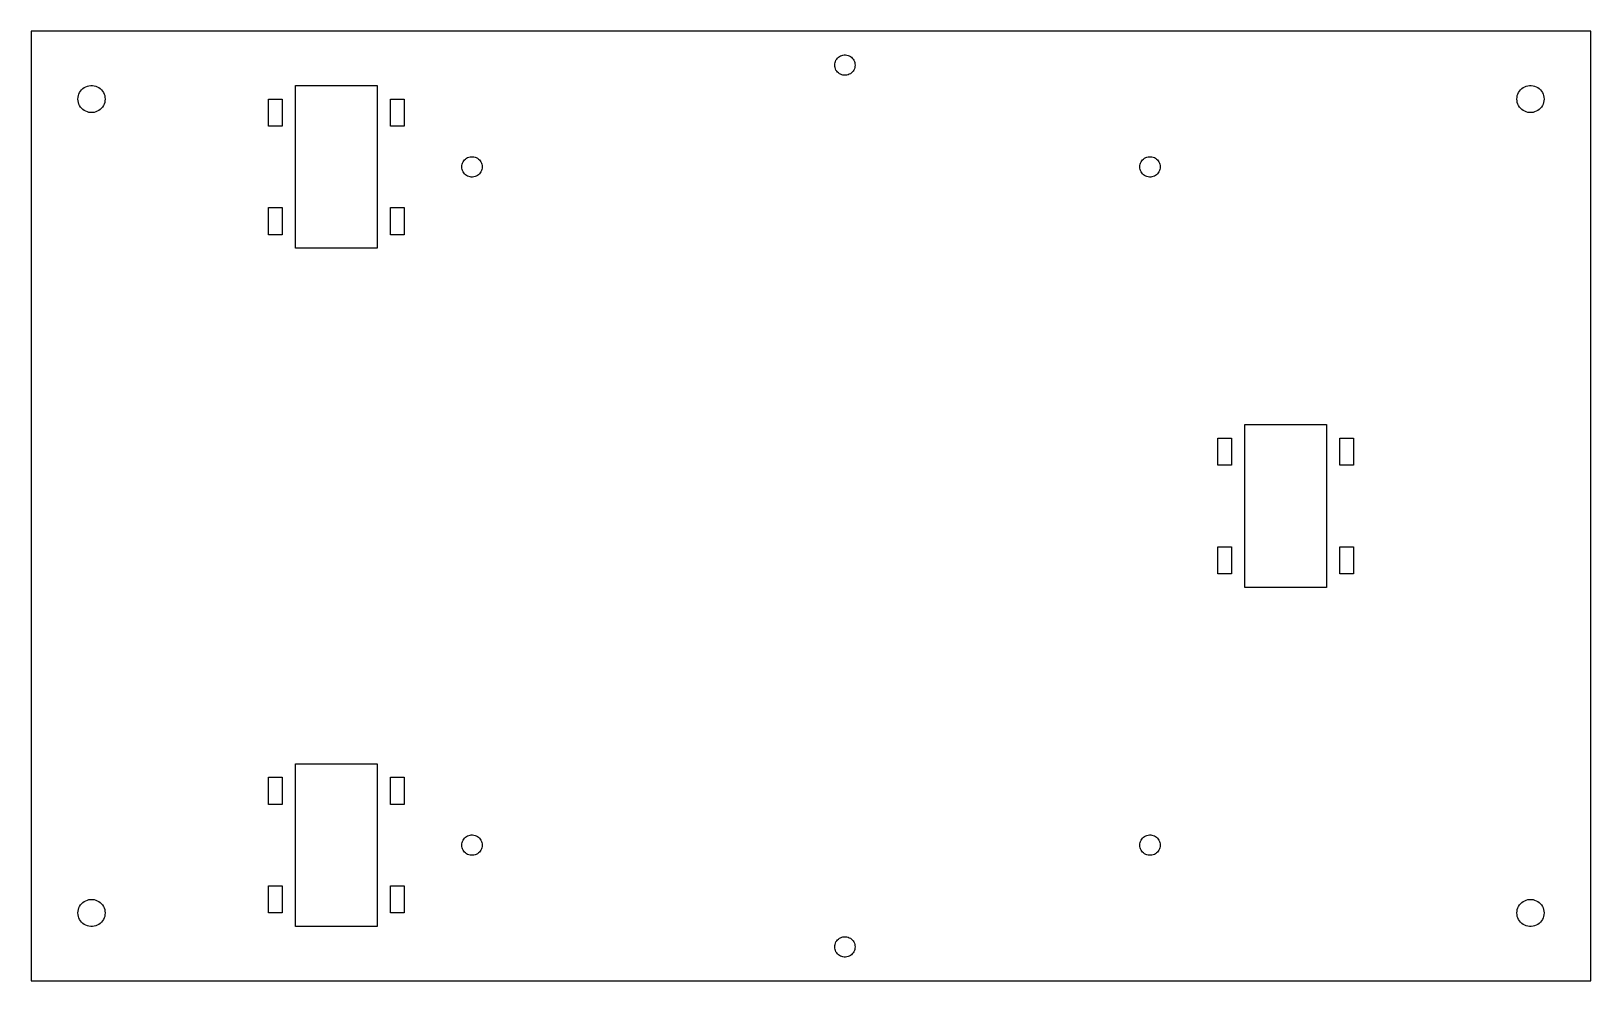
# Model space of a CAD drawing. Header units: metres. Extents: x -115 to 115, y -70 to 70.
import ezdxf

# ---------------------------------------------------------------- set-up
doc = ezdxf.new("R2010")
doc.units = ezdxf.units.M

msp = doc.modelspace()

# ---------------------------------------------------------------- linework, layer by layer
for p, q in [((115, 70), (-115, 70)), ((-115, 70), (-115, -70)), ((115, -70), (115, 70)), ((3.5, 65), (3.51183, 65.188)), ((3.51183, 64.812), (3.5, 65)), ((3.51183, 65.188), (3.54712, 65.373)), ((3.54712, 64.627), (3.51183, 64.812)), ((3.54712, 65.373), (3.60533, 65.5522)), ((3.60533, 64.4478), (3.54712, 64.627)), ((3.60533, 65.5522), (3.68553, 65.7226)), ((3.68553, 64.2774), (3.60533, 64.4478)), ((3.68553, 65.7226), (3.78647, 65.8817)), ((3.78647, 65.8817), (3.90654, 66.0268)), ((3.90654, 66.0268), (4.04385, 66.1558)), ((4.04385, 66.1558), (4.19626, 66.2665)), ((4.19626, 66.2665), (4.36133, 66.3572)), ((4.36133, 66.3572), (4.53647, 66.4266)), ((4.53647, 66.4266), (4.71892, 66.4734)), ((4.71892, 66.4734), (4.90581, 66.497)), ((4.90581, 66.497), (5.09418, 66.497)), ((5.09418, 66.497), (5.28107, 66.4734)), ((5.28107, 66.4734), (5.46352, 66.4266)), ((5.46352, 66.4266), (5.63866, 66.3572)), ((5.63866, 66.3572), (5.80373, 66.2665)), ((5.80373, 66.2665), (5.95613, 66.1558)), ((5.95613, 66.1558), (6.09344, 66.0268)), ((6.09344, 66.0268), (6.21352, 65.8817)), ((6.21352, 65.8817), (6.31445, 65.7226)), ((6.31445, 65.7226), (6.39465, 65.5522)), ((6.39465, 64.4478), (6.31445, 64.2774)), ((6.39465, 65.5522), (6.45287, 65.373)), ((6.45287, 64.627), (6.39465, 64.4478)), ((6.45287, 65.373), (6.48816, 65.188)), ((6.48816, 64.812), (6.45287, 64.627)), ((6.48816, 65.188), (6.5, 65)), ((6.5, 65), (6.48816, 64.812)), ((3.78647, 64.1183), (3.68553, 64.2774)), ((3.90654, 63.9732), (3.78647, 64.1183)), ((4.04385, 63.8442), (3.90654, 63.9732)), ((4.19626, 63.7335), (4.04385, 63.8442)), ((4.36133, 63.6427), (4.19626, 63.7335)), ((4.53647, 63.5734), (4.36133, 63.6427)), ((4.71892, 63.5266), (4.53647, 63.5734)), ((4.90581, 63.5029), (4.71892, 63.5266)), ((5.09418, 63.5029), (4.90581, 63.5029)), ((5.28107, 63.5266), (5.09418, 63.5029)), ((5.46352, 63.5734), (5.28107, 63.5266)), ((5.63866, 63.6427), (5.46352, 63.5734)), ((5.80373, 63.7335), (5.63866, 63.6427)), ((5.95613, 63.8442), (5.80373, 63.7335)), ((6.09344, 63.9732), (5.95613, 63.8442)), ((6.21352, 64.1183), (6.09344, 63.9732)), ((6.31445, 64.2774), (6.21352, 64.1183)), ((-108.1, 60), (-108.084, 60.2507)), ((-108.084, 59.7493), (-108.1, 60)), ((-108.084, 60.2507), (-108.037, 60.4974)), ((-108.037, 60.4974), (-107.96, 60.7362)), ((-107.96, 60.7362), (-107.853, 60.9635)), ((-107.853, 60.9635), (-107.718, 61.1756)), ((-107.718, 61.1756), (-107.558, 61.3691)), ((-107.558, 61.3691), (-107.375, 61.541)), ((-107.375, 61.541), (-107.172, 61.6886)), ((-107.172, 61.6886), (-106.952, 61.8096)), ((-106.952, 61.8096), (-106.718, 61.9021)), ((-106.718, 61.9021), (-106.475, 61.9646)), ((-106.475, 61.9646), (-106.226, 61.996)), ((-106.226, 61.996), (-105.974, 61.996)), ((-105.974, 61.996), (-105.725, 61.9646)), ((-105.725, 61.9646), (-105.482, 61.9021)), ((-105.482, 61.9021), (-105.248, 61.8096)), ((-105.248, 61.8096), (-105.028, 61.6886)), ((-105.028, 61.6886), (-104.825, 61.541)), ((-104.825, 61.541), (-104.642, 61.3691)), ((-104.642, 61.3691), (-104.482, 61.1756)), ((-104.482, 61.1756), (-104.347, 60.9635)), ((-104.347, 60.9635), (-104.24, 60.7362)), ((-104.24, 60.7362), (-104.163, 60.4974)), ((-104.163, 60.4974), (-104.116, 60.2507)), ((-104.116, 60.2507), (-104.1, 60)), ((-104.1, 60), (-104.116, 59.7493)), ((-80, 56), (-80, 60)), ((-80, 60), (-78, 60)), ((-78, 60), (-78, 56)), ((-76, 38), (-76, 62)), ((-76, 62), (-64, 62)), ((-64, 62), (-64, 38)), ((-62, 56), (-62, 60)), ((-62, 60), (-60, 60)), ((-60, 60), (-60, 56)), ((104.1, 60), (104.116, 60.2507)), ((104.116, 59.7493), (104.1, 60)), ((104.116, 60.2507), (104.163, 60.4974)), ((104.163, 60.4974), (104.24, 60.7362)), ((104.24, 60.7362), (104.347, 60.9635)), ((104.347, 60.9635), (104.482, 61.1756)), ((104.482, 61.1756), (104.642, 61.3691)), ((104.642, 61.3691), (104.825, 61.541)), ((104.825, 61.541), (105.028, 61.6886)), ((105.028, 61.6886), (105.248, 61.8096)), ((105.248, 61.8096), (105.482, 61.9021)), ((105.482, 61.9021), (105.725, 61.9646)), ((105.725, 61.9646), (105.974, 61.996)), ((105.974, 61.996), (106.226, 61.996)), ((106.226, 61.996), (106.475, 61.9646)), ((106.475, 61.9646), (106.718, 61.9021)), ((106.718, 61.9021), (106.952, 61.8096)), ((106.952, 61.8096), (107.172, 61.6886)), ((107.172, 61.6886), (107.375, 61.541)), ((107.375, 61.541), (107.558, 61.3691)), ((107.558, 61.3691), (107.718, 61.1756)), ((107.718, 61.1756), (107.853, 60.9635)), ((107.853, 60.9635), (107.96, 60.7362)), ((107.96, 60.7362), (108.037, 60.4974)), ((108.037, 60.4974), (108.084, 60.2507)), ((108.084, 60.2507), (108.1, 60)), ((108.1, 60), (108.084, 59.7493)), ((-108.037, 59.5026), (-108.084, 59.7493)), ((-107.96, 59.2637), (-108.037, 59.5026)), ((-107.853, 59.0365), (-107.96, 59.2637)), ((-107.718, 58.8244), (-107.853, 59.0365)), ((-107.558, 58.6309), (-107.718, 58.8244)), ((-107.375, 58.459), (-107.558, 58.6309)), ((-107.172, 58.3113), (-107.375, 58.459)), ((-106.952, 58.1903), (-107.172, 58.3113)), ((-106.718, 58.0979), (-106.952, 58.1903)), ((-106.475, 58.0354), (-106.718, 58.0979)), ((-106.226, 58.0039), (-106.475, 58.0354)), ((-105.974, 58.0039), (-106.226, 58.0039)), ((-105.725, 58.0354), (-105.974, 58.0039)), ((-105.482, 58.0979), (-105.725, 58.0354)), ((-105.248, 58.1903), (-105.482, 58.0979)), ((-105.028, 58.3113), (-105.248, 58.1903)), ((-104.825, 58.459), (-105.028, 58.3113)), ((-104.642, 58.6309), (-104.825, 58.459)), ((-104.482, 58.8244), (-104.642, 58.6309)), ((-104.347, 59.0365), (-104.482, 58.8244)), ((-104.24, 59.2637), (-104.347, 59.0365)), ((-104.163, 59.5026), (-104.24, 59.2637)), ((-104.116, 59.7493), (-104.163, 59.5026)), ((104.163, 59.5026), (104.116, 59.7493)), ((104.24, 59.2637), (104.163, 59.5026)), ((104.347, 59.0365), (104.24, 59.2637)), ((104.482, 58.8244), (104.347, 59.0365)), ((104.642, 58.6309), (104.482, 58.8244)), ((104.825, 58.459), (104.642, 58.6309)), ((105.028, 58.3113), (104.825, 58.459)), ((105.248, 58.1903), (105.028, 58.3113)), ((105.482, 58.0979), (105.248, 58.1903)), ((105.725, 58.0354), (105.482, 58.0979)), ((105.974, 58.0039), (105.725, 58.0354)), ((106.226, 58.0039), (105.974, 58.0039)), ((106.475, 58.0354), (106.226, 58.0039)), ((106.718, 58.0979), (106.475, 58.0354)), ((106.952, 58.1903), (106.718, 58.0979)), ((107.172, 58.3113), (106.952, 58.1903)), ((107.375, 58.459), (107.172, 58.3113)), ((107.558, 58.6309), (107.375, 58.459)), ((107.718, 58.8244), (107.558, 58.6309)), ((107.853, 59.0365), (107.718, 58.8244)), ((107.96, 59.2637), (107.853, 59.0365)), ((108.037, 59.5026), (107.96, 59.2637)), ((108.084, 59.7493), (108.037, 59.5026)), ((-78, 56), (-80, 56)), ((-60, 56), (-62, 56)), ((-51.3947, 50.5522), (-51.3145, 50.7226)), ((-51.3145, 50.7226), (-51.2135, 50.8817)), ((-51.2135, 50.8817), (-51.0934, 51.0268)), ((-51.0934, 51.0268), (-50.9561, 51.1558)), ((-50.9561, 51.1558), (-50.8037, 51.2665)), ((-50.8037, 51.2665), (-50.6387, 51.3572)), ((-50.6387, 51.3572), (-50.4635, 51.4266)), ((-50.4635, 51.4266), (-50.2811, 51.4734)), ((-50.2811, 51.4734), (-50.0942, 51.497)), ((-50.0942, 51.497), (-49.9058, 51.497)), ((-49.9058, 51.497), (-49.7189, 51.4734)), ((-49.7189, 51.4734), (-49.5365, 51.4266)), ((-49.5365, 51.4266), (-49.3613, 51.3572)), ((-49.3613, 51.3572), (-49.1963, 51.2665)), ((-49.1963, 51.2665), (-49.0439, 51.1558)), ((-49.0439, 51.1558), (-48.9065, 51.0268)), ((-48.9065, 51.0268), (-48.7865, 50.8817)), ((-48.7865, 50.8817), (-48.6855, 50.7226)), ((-48.6855, 50.7226), (-48.6053, 50.5522)), ((48.6053, 50.5522), (48.6855, 50.7226)), ((48.6855, 50.7226), (48.7865, 50.8817)), ((48.7865, 50.8817), (48.9065, 51.0268)), ((48.9065, 51.0268), (49.0439, 51.1558)), ((49.0439, 51.1558), (49.1963, 51.2665)), ((49.1963, 51.2665), (49.3613, 51.3572)), ((49.3613, 51.3572), (49.5365, 51.4266)), ((49.5365, 51.4266), (49.7189, 51.4734)), ((49.7189, 51.4734), (49.9058, 51.497)), ((49.9058, 51.497), (50.0942, 51.497)), ((50.0942, 51.497), (50.2811, 51.4734)), ((50.2811, 51.4734), (50.4635, 51.4266)), ((50.4635, 51.4266), (50.6387, 51.3572)), ((50.6387, 51.3572), (50.8037, 51.2665)), ((50.8037, 51.2665), (50.9561, 51.1558)), ((50.9561, 51.1558), (51.0934, 51.0268)), ((51.0934, 51.0268), (51.2135, 50.8817)), ((51.2135, 50.8817), (51.3145, 50.7226)), ((51.3145, 50.7226), (51.3947, 50.5522)), ((-51.5, 50), (-51.4882, 50.188)), ((-51.4882, 49.812), (-51.5, 50)), ((-51.4882, 50.188), (-51.4529, 50.373)), ((-51.4529, 49.627), (-51.4882, 49.812)), ((-51.4529, 50.373), (-51.3947, 50.5522)), ((-51.3947, 49.4478), (-51.4529, 49.627)), ((-51.3145, 49.2774), (-51.3947, 49.4478)), ((-51.2135, 49.1183), (-51.3145, 49.2774)), ((-51.0934, 48.9732), (-51.2135, 49.1183)), ((-50.9561, 48.8442), (-51.0934, 48.9732)), ((-50.8037, 48.7335), (-50.9561, 48.8442)), ((-50.6387, 48.6427), (-50.8037, 48.7335)), ((-50.4635, 48.5734), (-50.6387, 48.6427)), ((-50.2811, 48.5266), (-50.4635, 48.5734)), ((-50.0942, 48.5029), (-50.2811, 48.5266)), ((-49.9058, 48.5029), (-50.0942, 48.5029)), ((-49.7189, 48.5266), (-49.9058, 48.5029)), ((-49.5365, 48.5734), (-49.7189, 48.5266)), ((-49.3613, 48.6427), (-49.5365, 48.5734)), ((-49.1963, 48.7335), (-49.3613, 48.6427)), ((-49.0439, 48.8442), (-49.1963, 48.7335)), ((-48.9065, 48.9732), (-49.0439, 48.8442)), ((-48.7865, 49.1183), (-48.9065, 48.9732)), ((-48.6855, 49.2774), (-48.7865, 49.1183)), ((-48.6053, 49.4478), (-48.6855, 49.2774)), ((-48.6053, 50.5522), (-48.5471, 50.373)), ((-48.5471, 49.627), (-48.6053, 49.4478)), ((-48.5471, 50.373), (-48.5118, 50.188)), ((-48.5118, 49.812), (-48.5471, 49.627)), ((-48.5118, 50.188), (-48.5, 50)), ((-48.5, 50), (-48.5118, 49.812)), ((48.5, 50), (48.5118, 50.188)), ((48.5118, 49.812), (48.5, 50)), ((48.5118, 50.188), (48.5471, 50.373)), ((48.5471, 49.627), (48.5118, 49.812)), ((48.5471, 50.373), (48.6053, 50.5522)), ((48.6053, 49.4478), (48.5471, 49.627)), ((48.6855, 49.2774), (48.6053, 49.4478)), ((48.7865, 49.1183), (48.6855, 49.2774)), ((48.9065, 48.9732), (48.7865, 49.1183)), ((49.0439, 48.8442), (48.9065, 48.9732)), ((49.1963, 48.7335), (49.0439, 48.8442)), ((49.3613, 48.6427), (49.1963, 48.7335)), ((49.5365, 48.5734), (49.3613, 48.6427)), ((49.7189, 48.5266), (49.5365, 48.5734)), ((49.9058, 48.5029), (49.7189, 48.5266)), ((50.0942, 48.5029), (49.9058, 48.5029)), ((50.2811, 48.5266), (50.0942, 48.5029)), ((50.4635, 48.5734), (50.2811, 48.5266)), ((50.6387, 48.6427), (50.4635, 48.5734)), ((50.8037, 48.7335), (50.6387, 48.6427)), ((50.9561, 48.8442), (50.8037, 48.7335)), ((51.0934, 48.9732), (50.9561, 48.8442)), ((51.2135, 49.1183), (51.0934, 48.9732)), ((51.3145, 49.2774), (51.2135, 49.1183)), ((51.3947, 49.4478), (51.3145, 49.2774)), ((51.3947, 50.5522), (51.4529, 50.373)), ((51.4529, 49.627), (51.3947, 49.4478)), ((51.4529, 50.373), (51.4882, 50.188)), ((51.4882, 49.812), (51.4529, 49.627)), ((51.4882, 50.188), (51.5, 50)), ((51.5, 50), (51.4882, 49.812)), ((-80, 40), (-80, 44)), ((-80, 44), (-78, 44)), ((-78, 44), (-78, 40)), ((-62, 40), (-62, 44)), ((-62, 44), (-60, 44)), ((-60, 44), (-60, 40)), ((-78, 40), (-80, 40)), ((-60, 40), (-62, 40)), ((-64, 38), (-76, 38)), ((64, -12), (64, 12)), ((64, 12), (76, 12)), ((76, 12), (76, -12)), ((60, 6), (60, 10)), ((60, 10), (62, 10)), ((62, 10), (62, 6)), ((78, 6), (78, 10)), ((78, 10), (80, 10)), ((80, 10), (80, 6)), ((62, 6), (60, 6)), ((80, 6), (78, 6)), ((60, -10), (60, -6)), ((60, -6), (62, -6)), ((62, -6), (62, -10)), ((78, -10), (78, -6)), ((78, -6), (80, -6)), ((80, -6), (80, -10)), ((62, -10), (60, -10)), ((80, -10), (78, -10)), ((76, -12), (64, -12)), ((-76, -62), (-76, -38)), ((-76, -38), (-64, -38)), ((-64, -38), (-64, -62)), ((-80, -44), (-80, -40)), ((-80, -40), (-78, -40)), ((-78, -40), (-78, -44)), ((-62, -44), (-62, -40)), ((-62, -40), (-60, -40)), ((-60, -40), (-60, -44)), ((-78, -44), (-80, -44)), ((-60, -44), (-62, -44)), ((-51.5, -50), (-51.4882, -49.812)), ((-51.4882, -50.188), (-51.5, -50)), ((-51.4882, -49.812), (-51.4529, -49.627)), ((-51.4529, -50.373), (-51.4882, -50.188)), ((-51.4529, -49.627), (-51.3947, -49.4478)), ((-51.3947, -50.5522), (-51.4529, -50.373)), ((-51.3947, -49.4478), (-51.3145, -49.2774)), ((-51.3145, -50.7226), (-51.3947, -50.5522)), ((-51.3145, -49.2774), (-51.2135, -49.1183)), ((-51.2135, -49.1183), (-51.0934, -48.9732)), ((-51.0934, -48.9732), (-50.9561, -48.8442)), ((-50.9561, -48.8442), (-50.8037, -48.7335)), ((-50.8037, -48.7335), (-50.6387, -48.6427)), ((-50.6387, -48.6427), (-50.4635, -48.5734)), ((-50.4635, -48.5734), (-50.2811, -48.5266)), ((-50.2811, -48.5266), (-50.0942, -48.5029)), ((-50.0942, -48.5029), (-49.9058, -48.5029)), ((-49.9058, -48.5029), (-49.7189, -48.5266)), ((-49.7189, -48.5266), (-49.5365, -48.5734)), ((-49.5365, -48.5734), (-49.3613, -48.6427)), ((-49.3613, -48.6427), (-49.1963, -48.7335)), ((-49.1963, -48.7335), (-49.0439, -48.8442)), ((-49.0439, -48.8442), (-48.9065, -48.9732)), ((-48.9065, -48.9732), (-48.7865, -49.1183)), ((-48.7865, -49.1183), (-48.6855, -49.2774)), ((-48.6855, -49.2774), (-48.6053, -49.4478)), ((-48.6053, -50.5522), (-48.6855, -50.7226)), ((-48.6053, -49.4478), (-48.5471, -49.627)), ((-48.5471, -50.373), (-48.6053, -50.5522)), ((-48.5471, -49.627), (-48.5118, -49.812)), ((-48.5118, -50.188), (-48.5471, -50.373)), ((-48.5118, -49.812), (-48.5, -50)), ((-48.5, -50), (-48.5118, -50.188)), ((48.5, -50), (48.5118, -49.812)), ((48.5118, -50.188), (48.5, -50)), ((48.5118, -49.812), (48.5471, -49.627)), ((48.5471, -50.373), (48.5118, -50.188)), ((48.5471, -49.627), (48.6053, -49.4478)), ((48.6053, -50.5522), (48.5471, -50.373)), ((48.6053, -49.4478), (48.6855, -49.2774)), ((48.6855, -50.7226), (48.6053, -50.5522)), ((48.6855, -49.2774), (48.7865, -49.1183)), ((48.7865, -49.1183), (48.9065, -48.9732)), ((48.9065, -48.9732), (49.0439, -48.8442)), ((49.0439, -48.8442), (49.1963, -48.7335)), ((49.1963, -48.7335), (49.3613, -48.6427)), ((49.3613, -48.6427), (49.5365, -48.5734)), ((49.5365, -48.5734), (49.7189, -48.5266)), ((49.7189, -48.5266), (49.9058, -48.5029)), ((49.9058, -48.5029), (50.0942, -48.5029)), ((50.0942, -48.5029), (50.2811, -48.5266)), ((50.2811, -48.5266), (50.4635, -48.5734)), ((50.4635, -48.5734), (50.6387, -48.6427)), ((50.6387, -48.6427), (50.8037, -48.7335)), ((50.8037, -48.7335), (50.9561, -48.8442)), ((50.9561, -48.8442), (51.0934, -48.9732)), ((51.0934, -48.9732), (51.2135, -49.1183)), ((51.2135, -49.1183), (51.3145, -49.2774)), ((51.3145, -49.2774), (51.3947, -49.4478)), ((51.3947, -50.5522), (51.3145, -50.7226)), ((51.3947, -49.4478), (51.4529, -49.627)), ((51.4529, -50.373), (51.3947, -50.5522)), ((51.4529, -49.627), (51.4882, -49.812)), ((51.4882, -50.188), (51.4529, -50.373)), ((51.4882, -49.812), (51.5, -50)), ((51.5, -50), (51.4882, -50.188)), ((-51.2135, -50.8817), (-51.3145, -50.7226)), ((-51.0934, -51.0268), (-51.2135, -50.8817)), ((-50.9561, -51.1558), (-51.0934, -51.0268)), ((-50.8037, -51.2665), (-50.9561, -51.1558)), ((-50.6387, -51.3572), (-50.8037, -51.2665)), ((-50.4635, -51.4266), (-50.6387, -51.3572)), ((-50.2811, -51.4734), (-50.4635, -51.4266)), ((-50.0942, -51.497), (-50.2811, -51.4734)), ((-49.9058, -51.497), (-50.0942, -51.497)), ((-49.7189, -51.4734), (-49.9058, -51.497)), ((-49.5365, -51.4266), (-49.7189, -51.4734)), ((-49.3613, -51.3572), (-49.5365, -51.4266)), ((-49.1963, -51.2665), (-49.3613, -51.3572)), ((-49.0439, -51.1558), (-49.1963, -51.2665)), ((-48.9065, -51.0268), (-49.0439, -51.1558)), ((-48.7865, -50.8817), (-48.9065, -51.0268)), ((-48.6855, -50.7226), (-48.7865, -50.8817)), ((48.7865, -50.8817), (48.6855, -50.7226)), ((48.9065, -51.0268), (48.7865, -50.8817)), ((49.0439, -51.1558), (48.9065, -51.0268)), ((49.1963, -51.2665), (49.0439, -51.1558)), ((49.3613, -51.3572), (49.1963, -51.2665)), ((49.5365, -51.4266), (49.3613, -51.3572)), ((49.7189, -51.4734), (49.5365, -51.4266)), ((49.9058, -51.497), (49.7189, -51.4734)), ((50.0942, -51.497), (49.9058, -51.497)), ((50.2811, -51.4734), (50.0942, -51.497)), ((50.4635, -51.4266), (50.2811, -51.4734)), ((50.6387, -51.3572), (50.4635, -51.4266)), ((50.8037, -51.2665), (50.6387, -51.3572)), ((50.9561, -51.1558), (50.8037, -51.2665)), ((51.0934, -51.0268), (50.9561, -51.1558)), ((51.2135, -50.8817), (51.0934, -51.0268)), ((51.3145, -50.7226), (51.2135, -50.8817)), ((-80, -60), (-80, -56)), ((-80, -56), (-78, -56)), ((-78, -56), (-78, -60)), ((-62, -60), (-62, -56)), ((-62, -56), (-60, -56)), ((-60, -56), (-60, -60)), ((-108.1, -60), (-108.084, -59.7493)), ((-108.084, -59.7493), (-108.037, -59.5026)), ((-108.037, -59.5026), (-107.96, -59.2637)), ((-107.96, -59.2637), (-107.853, -59.0365)), ((-107.853, -59.0365), (-107.718, -58.8244)), ((-107.718, -58.8244), (-107.558, -58.6309)), ((-107.558, -58.6309), (-107.375, -58.459)), ((-107.375, -58.459), (-107.172, -58.3113)), ((-107.172, -58.3113), (-106.952, -58.1903)), ((-106.952, -58.1903), (-106.718, -58.0979)), ((-106.718, -58.0979), (-106.475, -58.0354)), ((-106.475, -58.0354), (-106.226, -58.0039)), ((-106.226, -58.0039), (-105.974, -58.0039)), ((-105.974, -58.0039), (-105.725, -58.0354)), ((-105.725, -58.0354), (-105.482, -58.0979)), ((-105.482, -58.0979), (-105.248, -58.1903)), ((-105.248, -58.1903), (-105.028, -58.3113)), ((-105.028, -58.3113), (-104.825, -58.459)), ((-104.825, -58.459), (-104.642, -58.6309)), ((-104.642, -58.6309), (-104.482, -58.8244)), ((-104.482, -58.8244), (-104.347, -59.0365)), ((-104.347, -59.0365), (-104.24, -59.2637)), ((-104.24, -59.2637), (-104.163, -59.5026)), ((-104.163, -59.5026), (-104.116, -59.7493)), ((-104.116, -59.7493), (-104.1, -60)), ((104.1, -60), (104.116, -59.7493)), ((104.116, -59.7493), (104.163, -59.5026)), ((104.163, -59.5026), (104.24, -59.2637)), ((104.24, -59.2637), (104.347, -59.0365)), ((104.347, -59.0365), (104.482, -58.8244)), ((104.482, -58.8244), (104.642, -58.6309)), ((104.642, -58.6309), (104.825, -58.459)), ((104.825, -58.459), (105.028, -58.3113)), ((105.028, -58.3113), (105.248, -58.1903)), ((105.248, -58.1903), (105.482, -58.0979)), ((105.482, -58.0979), (105.725, -58.0354)), ((105.725, -58.0354), (105.974, -58.0039)), ((105.974, -58.0039), (106.226, -58.0039)), ((106.226, -58.0039), (106.475, -58.0354)), ((106.475, -58.0354), (106.718, -58.0979)), ((106.718, -58.0979), (106.952, -58.1903)), ((106.952, -58.1903), (107.172, -58.3113)), ((107.172, -58.3113), (107.375, -58.459)), ((107.375, -58.459), (107.558, -58.6309)), ((107.558, -58.6309), (107.718, -58.8244)), ((107.718, -58.8244), (107.853, -59.0365)), ((107.853, -59.0365), (107.96, -59.2637)), ((107.96, -59.2637), (108.037, -59.5026)), ((108.037, -59.5026), (108.084, -59.7493)), ((108.084, -59.7493), (108.1, -60)), ((-108.084, -60.2507), (-108.1, -60)), ((-108.037, -60.4974), (-108.084, -60.2507)), ((-107.96, -60.7362), (-108.037, -60.4974)), ((-107.853, -60.9635), (-107.96, -60.7362)), ((-107.718, -61.1756), (-107.853, -60.9635)), ((-107.558, -61.3691), (-107.718, -61.1756)), ((-107.375, -61.541), (-107.558, -61.3691)), ((-107.172, -61.6886), (-107.375, -61.541)), ((-106.952, -61.8096), (-107.172, -61.6886)), ((-106.718, -61.9021), (-106.952, -61.8096)), ((-106.475, -61.9646), (-106.718, -61.9021)), ((-106.226, -61.996), (-106.475, -61.9646)), ((-105.974, -61.996), (-106.226, -61.996)), ((-105.725, -61.9646), (-105.974, -61.996)), ((-105.482, -61.9021), (-105.725, -61.9646)), ((-105.248, -61.8096), (-105.482, -61.9021)), ((-105.028, -61.6886), (-105.248, -61.8096)), ((-104.825, -61.541), (-105.028, -61.6886)), ((-104.642, -61.3691), (-104.825, -61.541)), ((-104.482, -61.1756), (-104.642, -61.3691)), ((-104.347, -60.9635), (-104.482, -61.1756)), ((-104.24, -60.7362), (-104.347, -60.9635)), ((-104.163, -60.4974), (-104.24, -60.7362)), ((-104.116, -60.2507), (-104.163, -60.4974)), ((-104.1, -60), (-104.116, -60.2507)), ((-78, -60), (-80, -60)), ((-64, -62), (-76, -62)), ((-60, -60), (-62, -60)), ((104.116, -60.2507), (104.1, -60)), ((104.163, -60.4974), (104.116, -60.2507)), ((104.24, -60.7362), (104.163, -60.4974)), ((104.347, -60.9635), (104.24, -60.7362)), ((104.482, -61.1756), (104.347, -60.9635)), ((104.642, -61.3691), (104.482, -61.1756)), ((104.825, -61.541), (104.642, -61.3691)), ((105.028, -61.6886), (104.825, -61.541)), ((105.248, -61.8096), (105.028, -61.6886)), ((105.482, -61.9021), (105.248, -61.8096)), ((105.725, -61.9646), (105.482, -61.9021)), ((105.974, -61.996), (105.725, -61.9646)), ((106.226, -61.996), (105.974, -61.996)), ((106.475, -61.9646), (106.226, -61.996)), ((106.718, -61.9021), (106.475, -61.9646)), ((106.952, -61.8096), (106.718, -61.9021)), ((107.172, -61.6886), (106.952, -61.8096)), ((107.375, -61.541), (107.172, -61.6886)), ((107.558, -61.3691), (107.375, -61.541)), ((107.718, -61.1756), (107.558, -61.3691)), ((107.853, -60.9635), (107.718, -61.1756)), ((107.96, -60.7362), (107.853, -60.9635)), ((108.037, -60.4974), (107.96, -60.7362)), ((108.084, -60.2507), (108.037, -60.4974)), ((108.1, -60), (108.084, -60.2507)), ((3.60533, -64.4478), (3.68553, -64.2774)), ((3.68553, -64.2774), (3.78647, -64.1183)), ((3.78647, -64.1183), (3.90654, -63.9732)), ((3.90654, -63.9732), (4.04385, -63.8442)), ((4.04385, -63.8442), (4.19626, -63.7335)), ((4.19626, -63.7335), (4.36133, -63.6427)), ((4.36133, -63.6427), (4.53647, -63.5734)), ((4.53647, -63.5734), (4.71892, -63.5266)), ((4.71892, -63.5266), (4.90581, -63.5029)), ((4.90581, -63.5029), (5.09418, -63.5029)), ((5.09418, -63.5029), (5.28107, -63.5266)), ((5.28107, -63.5266), (5.46352, -63.5734)), ((5.46352, -63.5734), (5.63866, -63.6427)), ((5.63866, -63.6427), (5.80373, -63.7335)), ((5.80373, -63.7335), (5.95613, -63.8442)), ((5.95613, -63.8442), (6.09344, -63.9732)), ((6.09344, -63.9732), (6.21352, -64.1183)), ((6.21352, -64.1183), (6.31445, -64.2774)), ((6.31445, -64.2774), (6.39465, -64.4478)), ((3.5, -65), (3.51183, -64.812)), ((3.51183, -65.188), (3.5, -65)), ((3.51183, -64.812), (3.54712, -64.627)), ((3.54712, -65.373), (3.51183, -65.188)), ((3.54712, -64.627), (3.60533, -64.4478)), ((3.60533, -65.5522), (3.54712, -65.373)), ((3.68553, -65.7226), (3.60533, -65.5522)), ((3.78647, -65.8817), (3.68553, -65.7226)), ((3.90654, -66.0268), (3.78647, -65.8817)), ((4.04385, -66.1558), (3.90654, -66.0268)), ((4.19626, -66.2665), (4.04385, -66.1558)), ((4.36133, -66.3572), (4.19626, -66.2665)), ((4.53647, -66.4266), (4.36133, -66.3572)), ((4.71892, -66.4734), (4.53647, -66.4266)), ((4.90581, -66.497), (4.71892, -66.4734)), ((5.09418, -66.497), (4.90581, -66.497)), ((5.28107, -66.4734), (5.09418, -66.497)), ((5.46352, -66.4266), (5.28107, -66.4734)), ((5.63866, -66.3572), (5.46352, -66.4266)), ((5.80373, -66.2665), (5.63866, -66.3572)), ((5.95613, -66.1558), (5.80373, -66.2665)), ((6.09344, -66.0268), (5.95613, -66.1558)), ((6.21352, -65.8817), (6.09344, -66.0268)), ((6.31445, -65.7226), (6.21352, -65.8817)), ((6.39465, -65.5522), (6.31445, -65.7226)), ((6.39465, -64.4478), (6.45287, -64.627)), ((6.45287, -65.373), (6.39465, -65.5522)), ((6.45287, -64.627), (6.48816, -64.812)), ((6.48816, -65.188), (6.45287, -65.373)), ((6.48816, -64.812), (6.5, -65)), ((6.5, -65), (6.48816, -65.188)), ((-115, -70), (115, -70))]:
    msp.add_line(p, q)

doc.saveas('drawing.dxf')
